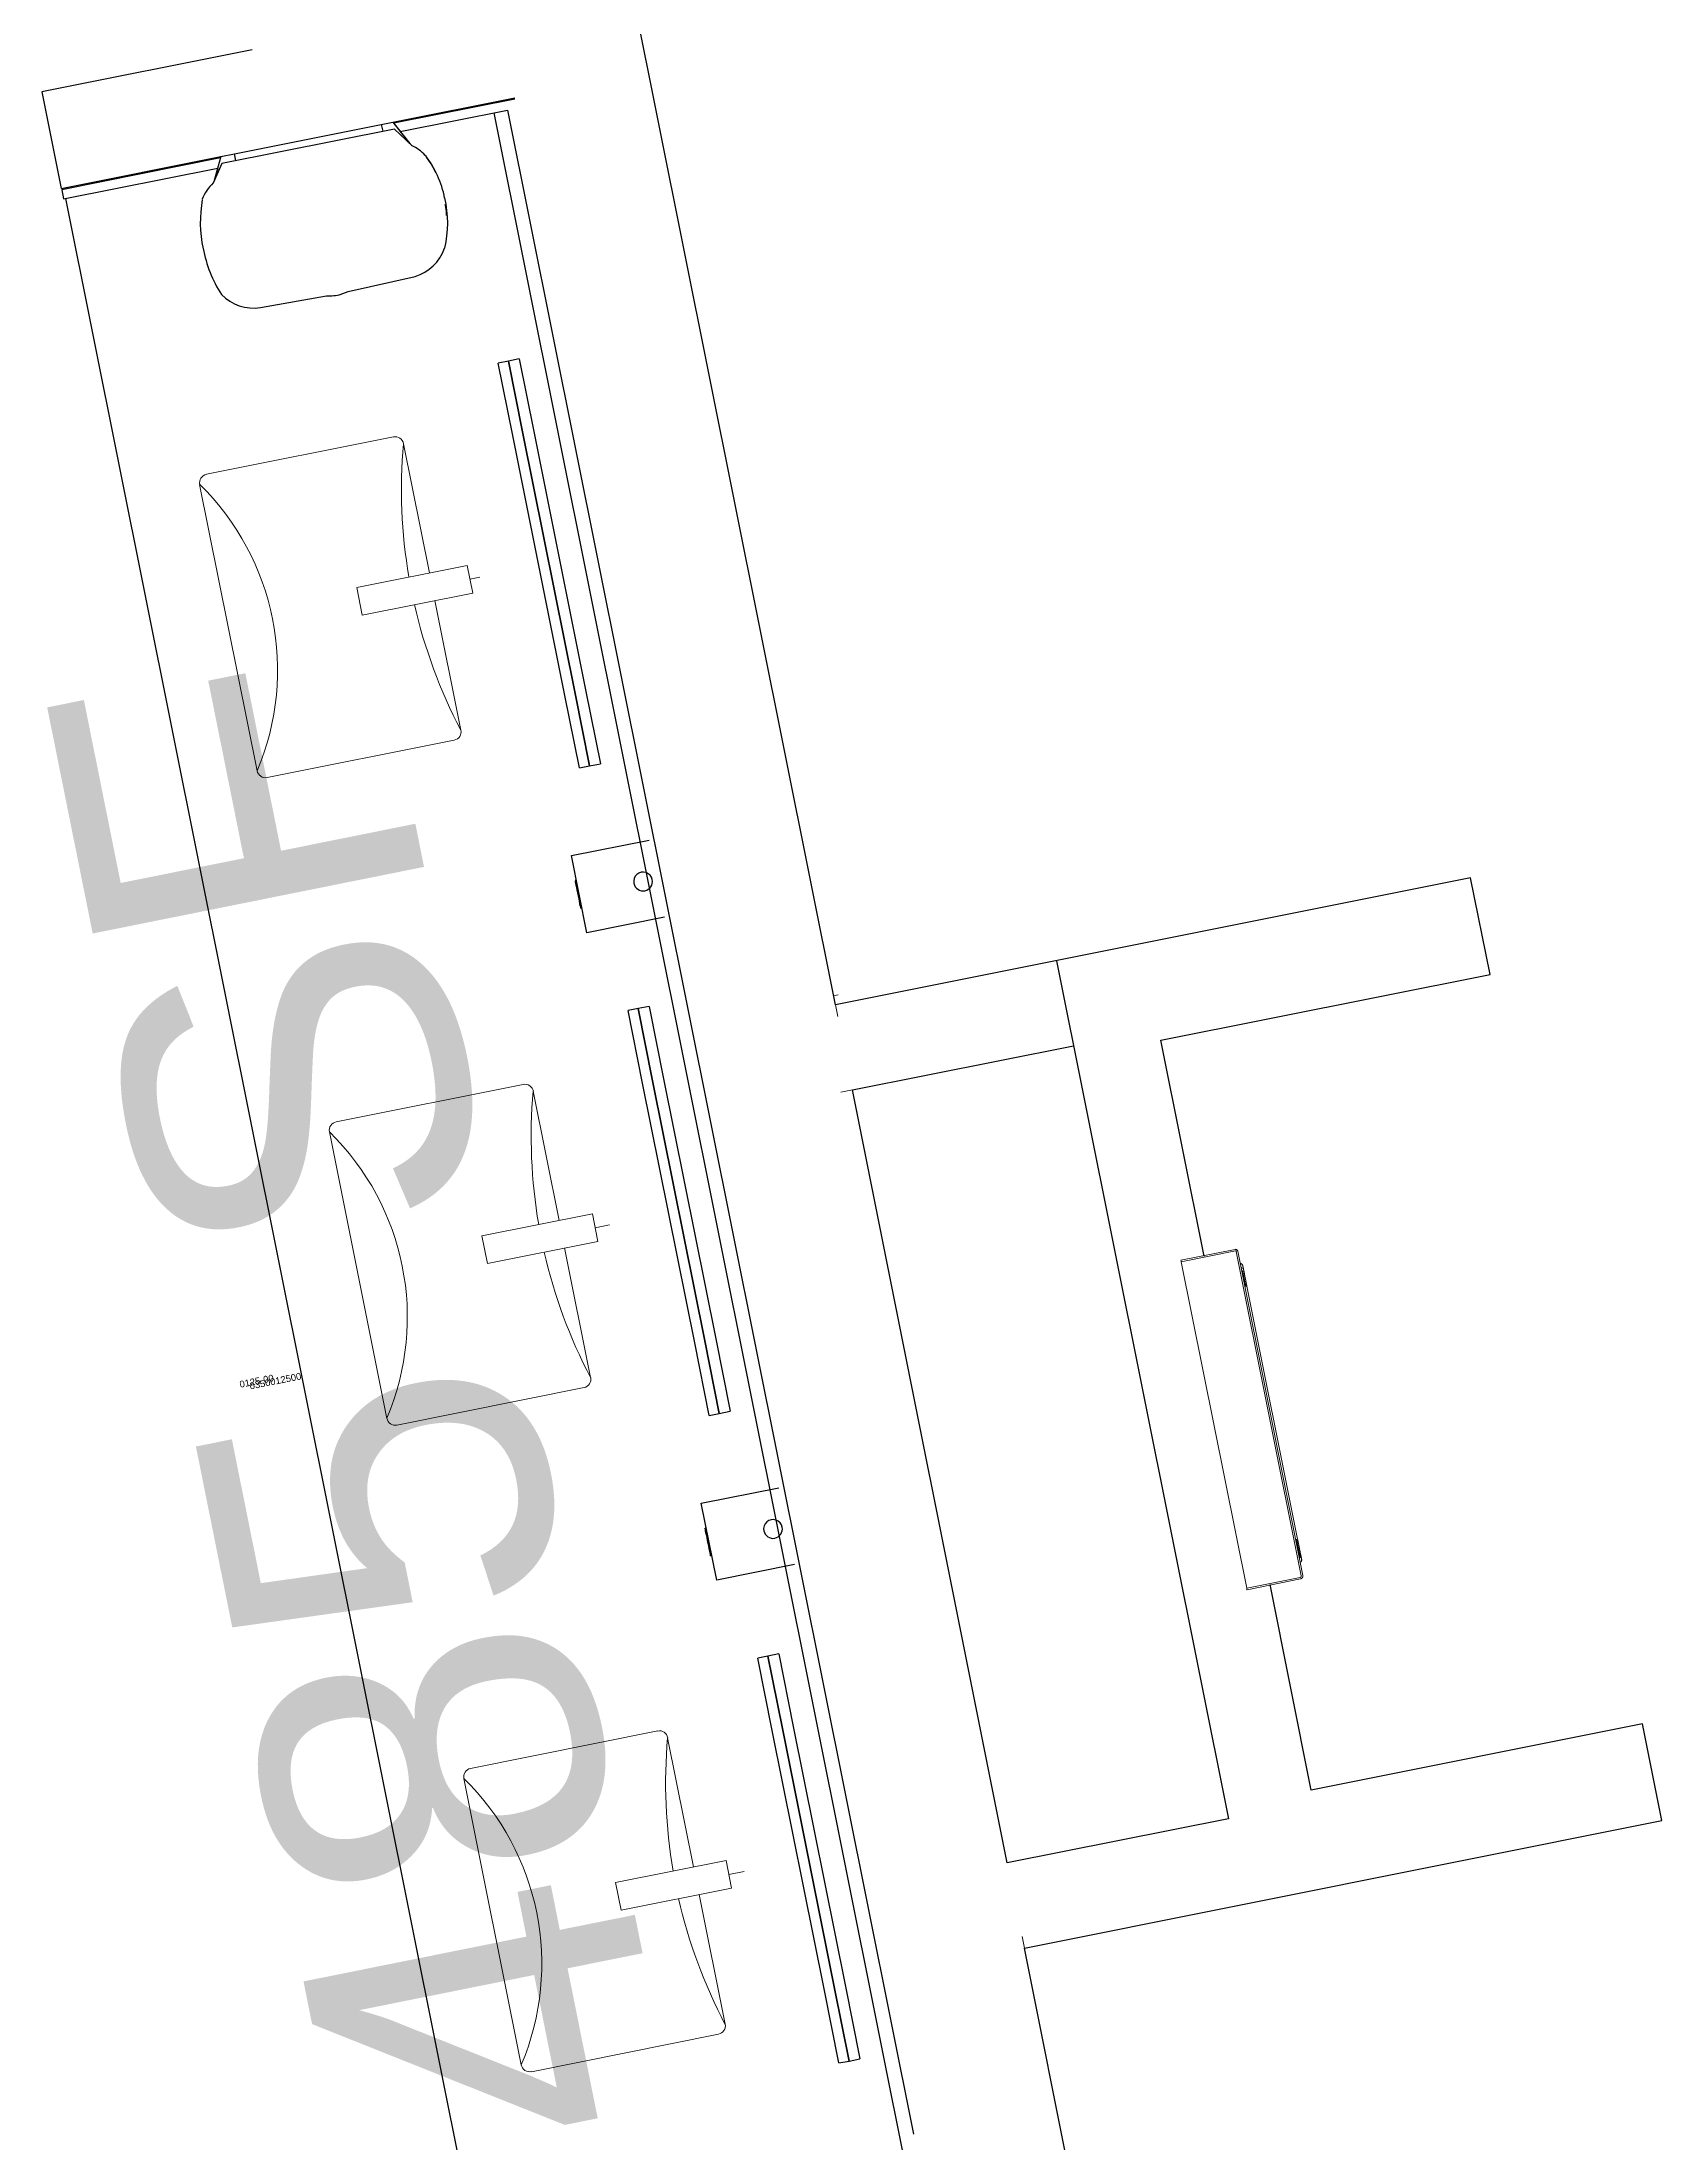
# Model space of a CAD drawing. Header units: inches. Extents: x 69200890 to 69205124, y 27678531 to 27681974.
# Drawn here: x 69204037.7 to 69204123.9, y 27680861.4 to 27680973.3 of the extents above; entities that cross this region are included whole.
import ezdxf
from ezdxf.enums import TextEntityAlignment as Align

# ---------------------------------------------------------------- set-up
doc = ezdxf.new("R2010")
doc.units = ezdxf.units.IN
doc.header["$LTSCALE"] = 10
doc.header["$MEASUREMENT"] = 0
for name, color, linetype in [('A-FLOR', 3, 'CONTINUOUS'), ('A-IDEN-RNUM', 7, 'CONTINUOUS'), ('A-IDEN-SNUM', 4, 'CONTINUOUS'), ('A-WALL', 5, 'CONTINUOUS'), ('AREA-TEXT', 3, 'CONTINUOUS')]:
    doc.layers.add(name, color=color, linetype=linetype)
doc.layers.add('P-SANR-FIXT', color=6, linetype='CONTINUOUS', lineweight=9)
doc.styles.add('CP_IDENTEXT', font='arial.ttf', dxfattribs={"height": 1})
doc.styles.add('CP_ROOMSNUMBER', font='arial.ttf', dxfattribs={"height": 1})

# ---------------------------------------------------------------- blocks, each defined once
blk = doc.blocks.new('se_Bottle Filler_ez-lz_8wslsm - EZ-LZ_8WSLSM-11658469-LEVEL 1 FLOOR PLAN - OVERALL')
at = {"layer": 'P-SANR-FIXT'}
for p, q in [((-8.92, 2.94), (-8.92, 0)), ((-8.84, 2.94), (-8.84, 0)), ((-8.84, 0), (-8.84, 2.94)), ((8.83, 3.06), (-8.8, 3.06)), ((8.83, 2.98), (-8.8, 2.98)), ((-8.8, 2.98), (8.83, 2.98)), ((-7.88, 3.11), (-7.88, 3.09)), ((-7.75, 3.11), (-6.88, 3.11)), ((-7.38, 3.11), (-7.49, 3.11)), ((6.86, 3.17), (-6.88, 3.17)), ((-6.88, 3.17), (-6.88, 3.17)), ((6.86, 3.17), (6.86, 3.17)), ((6.86, 3.11), (7.83, 3.11)), ((7.47, 3.11), (7.36, 3.11)), ((7.86, 3.09), (7.86, 3.11)), ((8.9, 0), (8.9, 2.91)), ((8.9, 2.91), (8.9, 0)), ((8.98, 0), (8.98, 2.91)), ((-8.84, 0), (8.9, 0)), ((8.9, 0), (8.94, 0)), ((8.97, 0), (8.94, 0)), ((8.94, 0), (8.98, 0)), ((8.98, 0), (8.97, 0)), ((-8.92, 0), (-8.92, 0)), ((-8.92, 0), (-8.89, 0)), ((-8.89, 0), (-8.92, 0)), ((-8.84, 0), (-8.89, 0))]:
    blk.add_line(p, q, dxfattribs=at)
at = {"layer": 'P-SANR-FIXT', "flags": 128}
for points in [[(-8.8, 3.06), (-8.8, 3.06), (-8.81, 3.06), (-8.81, 3.06), (-8.82, 3.06), (-8.82, 3.06), (-8.83, 3.06), (-8.83, 3.06), (-8.84, 3.05), (-8.84, 3.05), (-8.85, 3.05), (-8.85, 3.05), (-8.85, 3.05), (-8.86, 3.04), (-8.86, 3.04), (-8.87, 3.04), (-8.87, 3.04), (-8.88, 3.03), (-8.88, 3.03), (-8.88, 3.03), (-8.89, 3.02), (-8.89, 3.02), (-8.89, 3.02), (-8.9, 3.01), (-8.9, 3.01), (-8.9, 3), (-8.91, 3), (-8.91, 2.99), (-8.91, 2.99), (-8.91, 2.99), (-8.91, 2.98), (-8.92, 2.98), (-8.92, 2.97), (-8.92, 2.97), (-8.92, 2.96), (-8.92, 2.96), (-8.92, 2.95), (-8.92, 2.95), (-8.92, 2.94), (-8.92, 2.94), (-8.92, 2.94)], [(-8.13, 3.06), (-8.13, 3.07), (-8.13, 3.07), (-8.13, 3.08), (-8.13, 3.08), (-8.12, 3.09), (-8.12, 3.09), (-8.12, 3.1), (-8.12, 3.1), (-8.11, 3.11), (-8.11, 3.11), (-8.11, 3.11), (-8.1, 3.12), (-8.1, 3.12), (-8.09, 3.13), (-8.09, 3.13), (-8.09, 3.13), (-8.08, 3.14), (-8.08, 3.14), (-8.07, 3.14), (-8.07, 3.15), (-8.06, 3.15), (-8.06, 3.15), (-8.05, 3.15), (-8.05, 3.16), (-8.04, 3.16), (-8.04, 3.16), (-8.03, 3.16), (-8.03, 3.16), (-8.02, 3.16), (-8.02, 3.17), (-8.01, 3.17), (-8.01, 3.17), (-8, 3.17), (-8, 3.17)], [(-6.88, 3.17), (-6.93, 3.17), (-6.97, 3.17), (-7.02, 3.17), (-7.06, 3.17), (-7.1, 3.17), (-7.15, 3.17), (-7.19, 3.17), (-7.23, 3.17), (-7.28, 3.17), (-7.32, 3.17), (-7.36, 3.17), (-7.4, 3.17), (-7.44, 3.17), (-7.47, 3.17), (-7.51, 3.17), (-7.55, 3.17), (-7.58, 3.17), (-7.62, 3.17), (-7.65, 3.17), (-7.68, 3.17), (-7.71, 3.17), (-7.74, 3.17), (-7.77, 3.17), (-7.8, 3.17), (-7.82, 3.17), (-7.84, 3.17), (-7.87, 3.17), (-7.89, 3.17), (-7.91, 3.17), (-7.92, 3.17), (-7.94, 3.17), (-7.95, 3.17), (-7.96, 3.17), (-7.97, 3.17), (-7.98, 3.17), (-7.99, 3.17), (-7.99, 3.17), (-8, 3.17), (-8, 3.17)], [(-8, 3.17), (-8, 3.17), (-7.99, 3.17), (-7.99, 3.17), (-7.98, 3.17), (-7.98, 3.17), (-7.97, 3.17), (-7.95, 3.17), (-7.94, 3.17), (-7.93, 3.17), (-7.91, 3.17), (-7.89, 3.17), (-7.87, 3.17), (-7.85, 3.17), (-7.83, 3.17), (-7.8, 3.17), (-7.78, 3.17), (-7.75, 3.17), (-7.72, 3.17), (-7.69, 3.17), (-7.66, 3.17), (-7.63, 3.17), (-7.59, 3.17), (-7.56, 3.17), (-7.52, 3.17), (-7.48, 3.17), (-7.45, 3.17), (-7.41, 3.17), (-7.37, 3.17), (-7.33, 3.17), (-7.29, 3.17), (-7.24, 3.17), (-7.2, 3.17), (-7.16, 3.17), (-7.12, 3.17), (-7.07, 3.17), (-7.03, 3.17), (-6.98, 3.17), (-6.94, 3.17), (-6.89, 3.17), (-6.88, 3.17)], [(6.86, 3.17), (6.91, 3.17), (6.95, 3.17), (7, 3.17), (7.04, 3.17), (7.09, 3.17), (7.13, 3.17), (7.17, 3.17), (7.22, 3.17), (7.26, 3.17), (7.3, 3.17), (7.34, 3.17), (7.38, 3.17), (7.42, 3.17), (7.46, 3.17), (7.49, 3.17), (7.53, 3.17), (7.57, 3.17), (7.6, 3.17), (7.63, 3.17), (7.67, 3.17), (7.7, 3.17), (7.72, 3.17), (7.75, 3.17), (7.78, 3.17), (7.8, 3.17), (7.83, 3.17), (7.85, 3.17), (7.87, 3.17), (7.89, 3.17), (7.9, 3.17), (7.92, 3.17), (7.93, 3.17), (7.95, 3.17), (7.96, 3.17), (7.96, 3.17), (7.97, 3.17), (7.98, 3.17), (7.98, 3.17), (7.98, 3.17)], [(7.98, 3.17), (7.98, 3.17), (7.98, 3.17), (7.97, 3.17), (7.97, 3.17), (7.96, 3.17), (7.95, 3.17), (7.94, 3.17), (7.92, 3.17), (7.91, 3.17), (7.89, 3.17), (7.87, 3.17), (7.85, 3.17), (7.83, 3.17), (7.81, 3.17), (7.79, 3.17), (7.76, 3.17), (7.73, 3.17), (7.7, 3.17), (7.67, 3.17), (7.64, 3.17), (7.61, 3.17), (7.58, 3.17), (7.54, 3.17), (7.5, 3.17), (7.47, 3.17), (7.43, 3.17), (7.39, 3.17), (7.35, 3.17), (7.31, 3.17), (7.27, 3.17), (7.23, 3.17), (7.18, 3.17), (7.14, 3.17), (7.1, 3.17), (7.05, 3.17), (7.01, 3.17), (6.97, 3.17), (6.92, 3.17), (6.88, 3.17), (6.86, 3.17)], [(7.98, 3.17), (7.99, 3.17), (7.99, 3.17), (8, 3.17), (8, 3.16), (8.01, 3.16), (8.01, 3.16), (8.02, 3.16), (8.02, 3.16), (8.03, 3.16), (8.03, 3.16), (8.04, 3.15), (8.04, 3.15), (8.05, 3.15), (8.05, 3.15), (8.06, 3.14), (8.06, 3.14), (8.07, 3.14), (8.07, 3.13), (8.08, 3.13), (8.08, 3.12), (8.08, 3.12), (8.09, 3.12), (8.09, 3.11), (8.09, 3.11), (8.1, 3.1), (8.1, 3.1), (8.1, 3.09), (8.1, 3.09)], [(8.1, 3.09), (8.11, 3.08), (8.11, 3.08), (8.11, 3.07), (8.11, 3.07), (8.11, 3.06)], [(8.98, 2.91), (8.98, 2.92), (8.98, 2.93), (8.98, 2.93), (8.97, 2.94), (8.97, 2.94), (8.97, 2.95), (8.97, 2.96), (8.97, 2.96), (8.97, 2.97), (8.97, 2.97), (8.96, 2.98), (8.96, 2.98), (8.96, 2.99), (8.95, 2.99), (8.95, 3), (8.95, 3), (8.94, 3.01), (8.94, 3.01), (8.94, 3.02), (8.93, 3.02), (8.93, 3.02), (8.92, 3.03), (8.92, 3.03), (8.91, 3.03), (8.91, 3.04), (8.9, 3.04), (8.9, 3.04), (8.89, 3.05), (8.89, 3.05), (8.88, 3.05), (8.88, 3.05), (8.87, 3.05), (8.87, 3.06), (8.86, 3.06), (8.86, 3.06), (8.85, 3.06), (8.84, 3.06), (8.84, 3.06), (8.83, 3.06), (8.83, 3.06)]]:
    blk.add_lwpolyline(points, dxfattribs=at)
at = {"layer": 'P-SANR-FIXT'}
for centre, radius, start, end in [((-8.8, 2.94), 0.0441, 90, 180), ((-8.8, 2.94), 0.0441, 90, 180), ((8.83, 2.91), 0.0651, 0, 90), ((8.83, 2.91), 0.0651, 0, 90)]:
    blk.add_arc(centre, radius, start, end, dxfattribs=at)
blk = doc.blocks.new('pf-Faucet-Automatic - pf-Faucet-Automatic-8825413-LEVEL 1 FLOOR PLAN - OVERALL')
at = {"layer": 'P-SANR-FIXT'}
for p, q in [((0.74, 15.25), (-0.76, 15.25)), ((-0.76, 15.25), (-0.76, 9.25)), ((0.74, 9.25), (0.74, 15.25)), ((-0.76, 9.25), (0.74, 9.25))]:
    blk.add_line(p, q, dxfattribs=at)
blk = doc.blocks.new('pf__L-1_ AS_0614_000 - 0614_000-V36-LEVEL 1 FLOOR PLAN - OVERALL')
at = {"layer": 'P-SANR-FIXT'}
for p, q in [((0, -2.82), (0, -2)), ((-8.24, -5.04), (-8.24, -15.2)), ((-7.78, -4.59), (-0.76, -4.59)), ((0.74, -4.59), (7.78, -4.59)), ((8.24, -15.2), (8.24, -5.04)), ((-7.78, -15.66), (7.78, -15.66))]:
    blk.add_line(p, q, dxfattribs=at)
for centre, radius, start, end in [((-7.78, -5.04), 0.457, 90, 180), ((0, 21.95), 27.66, 253.6642, 268.4226), ((0, 21.95), 27.66, 271.535, 286.3358), ((7.78, -5.04), 0.457, 360, 90), ((0, -27.09), 13.83, 55.7711, 124.2289), ((-7.78, -15.2), 0.457, 180, 270), ((7.78, -15.2), 0.457, 270, 0)]:
    blk.add_arc(centre, radius, start, end, dxfattribs=at)
blk = doc.blocks.new('pf__L-1_ AS_0614_000 - 0614_000-10933944-LEVEL 1 FLOOR PLAN - OVERALL')
at = {"layer": 'P-SANR-FIXT'}
for p, q in [((-8.24, 5.04), (-8.24, 15.2)), ((-7.78, 15.66), (7.78, 15.66)), ((8.24, 15.2), (8.24, 5.04)), ((-7.78, 4.59), (-0.74, 4.59)), ((0.76, 4.59), (7.78, 4.59)), ((0, 2.78), (0, 2))]:
    blk.add_line(p, q, dxfattribs=at)
for centre, radius, start, end in [((-7.78, 15.2), 0.457, 90, 180), ((0, 27.09), 13.83, 235.7711, 304.2289), ((7.78, 15.2), 0.457, 360, 90), ((0, -21.95), 27.66, 91.535, 106.3358), ((0, -21.95), 27.66, 73.6642, 88.4226), ((-7.78, 5.04), 0.457, 180, 270), ((7.78, 5.04), 0.457, 270, 0)]:
    blk.add_arc(centre, radius, start, end, dxfattribs=at)
blk = doc.blocks.new('pf__L-1_ AS_0614_000 - 0614_000-V38-LEVEL 1 FLOOR PLAN - OVERALL')
at = {"layer": 'P-SANR-FIXT'}
for p, q in [((-8.24, 5.04), (-8.24, 15.2)), ((-7.78, 15.66), (7.78, 15.66)), ((8.24, 15.2), (8.24, 5.04)), ((-7.78, 4.59), (-0.74, 4.59)), ((0.76, 4.59), (7.78, 4.59)), ((0, 2.54), (0, 2))]:
    blk.add_line(p, q, dxfattribs=at)
for centre, radius, start, end in [((-7.78, 15.2), 0.457, 90, 180), ((0, 27.09), 13.83, 235.7711, 304.2289), ((7.78, 15.2), 0.457, 360, 90), ((0, -21.95), 27.66, 91.535, 106.3358), ((0, -21.95), 27.66, 73.6642, 88.4226), ((-7.78, 5.04), 0.457, 180, 270), ((7.78, 5.04), 0.457, 270, 0)]:
    blk.add_arc(centre, radius, start, end, dxfattribs=at)

msp = doc.modelspace()

# ---------------------------------------------------------------- linework, layer by layer
at = {"layer": 'A-FLOR', "lineweight": -3}
for p, q in [((69204061.73, 27680969.5), (69204091.92, 27680818.8)), ((69204069.13, 27680814.24), (69204038.94, 27680964.93))]:
    msp.add_line(p, q, dxfattribs=at)
at = {"layer": 'A-FLOR'}
for p, q in [((69204056.44, 27680968.63), (69204047.24, 27680966.79)), ((69204047.92, 27680967.31), (69204055.74, 27680968.88)), ((69204055.74, 27680968.88), (69204056.36, 27680969)), ((69204055.74, 27680968.88), (69204055.83, 27680968.51)), ((69204056.36, 27680969), (69204057.26, 27680967.86)), ((69204056.36, 27680969), (69204057.25, 27680967.86)), ((69204057.35, 27680967.77), (69204056.44, 27680968.63)), ((69204047.2, 27680967.16), (69204046.84, 27680965.88)), ((69204047.2, 27680967.16), (69204047.92, 27680967.31)), ((69204047.99, 27680966.94), (69204047.92, 27680967.31)), ((69204047.24, 27680966.79), (69204046.79, 27680965.75)), ((69204047.03, 27680966.55), (69204046.84, 27680965.86)), ((69204053.97, 27680959.98), (69204057.54, 27680960.78)), ((69204049.31, 27680959.13), (69204052.82, 27680959.74)), ((69204062.51, 27680956.27), (69204061.97, 27680956.16)), ((69204062.74, 27680952.3), (69204061.97, 27680956.16)), ((69204063.09, 27680956.38), (69204062.51, 27680956.27)), ((69204062.51, 27680956.27), (69204063.28, 27680952.41)), ((69204063.28, 27680952.41), (69204062.51, 27680956.27)), ((69204063.09, 27680956.38), (69204063.86, 27680952.52)), ((69204065.52, 27680938.45), (69204062.74, 27680952.3)), ((69204063.28, 27680952.41), (69204066.06, 27680938.56)), ((69204066.06, 27680938.56), (69204063.28, 27680952.41)), ((69204063.86, 27680952.52), (69204066.64, 27680938.67)), ((69204066.29, 27680934.59), (69204065.52, 27680938.45)), ((69204066.06, 27680938.56), (69204066.83, 27680934.7)), ((69204066.83, 27680934.7), (69204066.06, 27680938.56)), ((69204066.64, 27680938.67), (69204067.41, 27680934.81)), ((69204066.29, 27680934.59), (69204066.83, 27680934.7)), ((69204066.83, 27680934.7), (69204067.41, 27680934.81)), ((69204065.87, 27680929.92), (69204070.01, 27680930.74)), ((69204066.69, 27680925.81), (69204065.87, 27680929.92)), ((69204066.14, 27680928.6), (69204066.07, 27680928.59)), ((69204066.37, 27680927.11), (69204066.43, 27680927.13)), ((69204070.83, 27680926.64), (69204066.69, 27680925.81)), ((69204069.42, 27680921.77), (69204068.88, 27680921.66)), ((69204069.65, 27680917.8), (69204068.88, 27680921.66)), ((69204070, 27680921.88), (69204069.42, 27680921.77)), ((69204069.42, 27680921.77), (69204070.19, 27680917.91)), ((69204070.19, 27680917.91), (69204069.42, 27680921.77)), ((69204070, 27680921.88), (69204070.77, 27680918.02)), ((69204070.19, 27680917.91), (69204072.97, 27680904.06)), ((69204072.97, 27680904.06), (69204070.19, 27680917.91)), ((69204070.77, 27680918.02), (69204073.55, 27680904.17)), ((69204072.43, 27680903.95), (69204069.65, 27680917.8)), ((69204073.2, 27680900.09), (69204072.43, 27680903.95)), ((69204072.97, 27680904.06), (69204073.74, 27680900.2)), ((69204073.74, 27680900.2), (69204072.97, 27680904.06)), ((69204073.55, 27680904.17), (69204074.32, 27680900.31)), ((69204073.2, 27680900.09), (69204073.74, 27680900.2)), ((69204073.74, 27680900.2), (69204074.32, 27680900.31)), ((69204072.78, 27680895.41), (69204076.92, 27680896.24)), ((69204073.61, 27680891.31), (69204072.78, 27680895.41)), ((69204073.05, 27680894.1), (69204072.99, 27680894.08)), ((69204073.28, 27680892.61), (69204073.34, 27680892.63)), ((69204077.74, 27680892.14), (69204073.61, 27680891.31)), ((69204076.33, 27680887.27), (69204075.79, 27680887.16)), ((69204076.56, 27680883.3), (69204075.79, 27680887.16)), ((69204076.91, 27680887.38), (69204076.33, 27680887.27)), ((69204076.33, 27680887.27), (69204077.1, 27680883.41)), ((69204077.1, 27680883.41), (69204076.33, 27680887.27)), ((69204076.91, 27680887.38), (69204077.68, 27680883.52)), ((69204079.34, 27680869.45), (69204076.56, 27680883.3)), ((69204077.1, 27680883.41), (69204079.88, 27680869.56)), ((69204079.88, 27680869.56), (69204077.1, 27680883.41)), ((69204077.68, 27680883.52), (69204080.46, 27680869.67)), ((69204080.11, 27680865.59), (69204079.34, 27680869.45)), ((69204079.88, 27680869.56), (69204080.65, 27680865.69)), ((69204080.65, 27680865.69), (69204079.88, 27680869.56)), ((69204080.46, 27680869.67), (69204081.23, 27680865.81)), ((69204080.11, 27680865.59), (69204080.65, 27680865.69)), ((69204080.65, 27680865.69), (69204081.23, 27680865.81))]:
    msp.add_line(p, q, dxfattribs=at)
at = {"layer": 'A-FLOR', "flags": 128}
for points in [[(69204058.65, 27680966.29), (69204058.61, 27680966.38), (69204058.5, 27680966.58), (69204058.39, 27680966.77), (69204058.28, 27680966.95), (69204058.15, 27680967.14)], [(69204059.22, 27680964.03), (69204059.21, 27680964.24), (69204059.18, 27680964.46), (69204059.15, 27680964.61)], [(69204066.37, 27680927.11), (69204066.37, 27680927.13), (69204066.36, 27680927.18), (69204066.34, 27680927.25), (69204066.32, 27680927.36), (69204066.3, 27680927.48), (69204066.27, 27680927.62), (69204066.24, 27680927.77), (69204066.21, 27680927.93), (69204066.18, 27680928.08), (69204066.15, 27680928.22), (69204066.12, 27680928.34), (69204066.1, 27680928.44), (69204066.09, 27680928.52), (69204066.08, 27680928.57), (69204066.07, 27680928.59)], [(69204066.07, 27680928.59), (69204066.08, 27680928.57), (69204066.09, 27680928.52), (69204066.1, 27680928.44), (69204066.12, 27680928.34), (69204066.15, 27680928.22), (69204066.18, 27680928.08), (69204066.21, 27680927.93), (69204066.24, 27680927.77), (69204066.27, 27680927.62), (69204066.3, 27680927.48), (69204066.32, 27680927.36), (69204066.34, 27680927.25), (69204066.36, 27680927.18), (69204066.37, 27680927.13), (69204066.37, 27680927.11)], [(69204073.28, 27680892.61), (69204073.28, 27680892.63), (69204073.27, 27680892.68), (69204073.25, 27680892.75), (69204073.23, 27680892.86), (69204073.21, 27680892.98), (69204073.18, 27680893.12), (69204073.15, 27680893.27), (69204073.12, 27680893.43), (69204073.09, 27680893.58), (69204073.06, 27680893.72), (69204073.03, 27680893.84), (69204073.01, 27680893.94), (69204073, 27680894.02), (69204072.99, 27680894.07), (69204072.99, 27680894.08)], [(69204072.99, 27680894.08), (69204072.99, 27680894.07), (69204073, 27680894.02), (69204073.01, 27680893.94), (69204073.03, 27680893.84), (69204073.06, 27680893.72), (69204073.09, 27680893.58), (69204073.12, 27680893.43), (69204073.15, 27680893.27), (69204073.18, 27680893.12), (69204073.21, 27680892.98), (69204073.23, 27680892.86), (69204073.25, 27680892.75), (69204073.27, 27680892.68), (69204073.28, 27680892.63), (69204073.28, 27680892.61)]]:
    msp.add_lwpolyline(points, dxfattribs=at)
at = {"layer": 'A-FLOR'}
for centre, radius, start, end in [((69204056.35, 27680965.6), 2.38, 43.2108, 65.1079), ((69204053.68, 27680963.88), 5.54, 11.1691, 37.226), ((69204052.75, 27680963.68), 6.65, 169.5968, 192.3709), ((69204048.37, 27680964.08), 2.31, 133.3592, 159.5277), ((69204053.73, 27680963.62), 5.55, 346.0577, 13.979), ((69204052.8, 27680963.45), 6.65, 190.2857, 213.0598), ((69204056.86, 27680963.06), 2.38, 286.539, 340.9114), ((69204048.91, 27680961.4), 2.31, 223.1289, 279.9801), ((69204052.97, 27680961.97), 2.23, 266.0097, 296.6534), ((69204052.97, 27680961.97), 2.23, 266.0097, 286.4388), ((69204069.68, 27680928.54), 0.5, 11.3283, 191.3283), ((69204069.68, 27680928.54), 0.5, 191.3283, 11.3283), ((69204076.6, 27680894.04), 0.5, 11.3283, 191.3283), ((69204076.6, 27680894.04), 0.5, 11.3283, 191.3283), ((69204076.6, 27680894.04), 0.5, 191.3283, 11.3283), ((69204076.6, 27680894.04), 0.5, 191.3283, 11.3283)]:
    msp.add_arc(centre, radius, start, end, dxfattribs=at)
at = {"layer": 'A-WALL', "lineweight": 25}
for p, q in [((69204079.93, 27680921.96), (69204068.93, 27680976.87)), ((69204048.86, 27680972.85), (69204037.67, 27680970.61)), ((69204037.67, 27680970.61), (69204038.7, 27680965.46)), ((69204056.36, 27680969), (69204062.85, 27680970.3)), ((69204062.86, 27680970.23), (69204056.41, 27680968.94)), ((69204056.75, 27680968.5), (69204062.47, 27680969.64)), ((69204062.47, 27680969.64), (69204084.08, 27680861.79)), ((69204038.7, 27680965.46), (69204047.2, 27680967.16)), ((69204047.18, 27680967.09), (69204038.72, 27680965.4)), ((69204038.82, 27680964.91), (69204047.03, 27680966.55)), ((69204038.72, 27680965.4), (69204038.82, 27680964.91)), ((69204113.75, 27680928.74), (69204079.93, 27680921.96)), ((69204114.79, 27680923.59), (69204113.75, 27680928.74)), ((69204091.69, 27680924.32), (69204100.85, 27680878.6)), ((69204097.26, 27680920.08), (69204114.79, 27680923.59)), ((69204080.83, 27680917.43), (69204092.6, 27680919.79)), ((69204099.56, 27680908.57), (69204097.26, 27680920.08)), ((69204089.08, 27680876.25), (69204080.83, 27680917.43)), ((69204105.26, 27680880.12), (69204103.07, 27680891.09)), ((69204122.91, 27680883.66), (69204105.26, 27680880.12)), ((69204123.94, 27680878.51), (69204122.91, 27680883.66)), ((69204100.85, 27680878.6), (69204089.08, 27680876.25)), ((69204089.99, 27680871.71), (69204123.94, 27680878.51)), ((69204101.39, 27680814.84), (69204089.99, 27680871.71))]:
    msp.add_line(p, q, dxfattribs=at)
at = {"layer": 'A-WALL', "lineweight": 9}
for p, q in [((69204080.07, 27680922.5), (69204079.83, 27680922.45)), ((69204079.93, 27680921.96), (69204080.05, 27680921.35)), ((69204080.83, 27680917.43), (69204080.22, 27680917.31)), ((69204089.87, 27680872.32), (69204089.99, 27680871.71))]:
    msp.add_line(p, q, dxfattribs=at)

# ---------------------------------------------------------------- block references
at = {"layer": 'P-SANR-FIXT'}
for name, p, rotation in [('pf__L-1_ AS_0614_000 - 0614_000-V38-LEVEL 1 FLOOR PLAN - OVERALL', (69204062.95, 27680945.14), 101.3282830250142), ('pf-Faucet-Automatic - pf-Faucet-Automatic-8825413-LEVEL 1 FLOOR PLAN - OVERALL', (69204045.51, 27680941.64), 281.3282830250132), ('pf__L-1_ AS_0614_000 - 0614_000-10933944-LEVEL 1 FLOOR PLAN - OVERALL', (69204069.86, 27680910.64), 101.3282830250142), ('pf-Faucet-Automatic - pf-Faucet-Automatic-8825413-LEVEL 1 FLOOR PLAN - OVERALL', (69204052.18, 27680907.09), 281.3282830250129), ('se_Bottle Filler_ez-lz_8wslsm - EZ-LZ_8WSLSM-11658469-LEVEL 1 FLOOR PLAN - OVERALL', (69204100.08, 27680899.61), 281.3282830250143), ('pf__L-1_ AS_0614_000 - 0614_000-V36-LEVEL 1 FLOOR PLAN - OVERALL', (69204077.02, 27680876.19), 281.3282830250137), ('pf-Faucet-Automatic - pf-Faucet-Automatic-8825413-LEVEL 1 FLOOR PLAN - OVERALL', (69204059.3, 27680872.64), 281.3282830250141)]:
    msp.add_blockref(name, p, dxfattribs=dict(at, rotation=rotation))

# ---------------------------------------------------------------- texts
at = {"layer": 'A-IDEN-RNUM', "style": 'CP_ROOMSNUMBER'}
msp.add_text('0125-00', height=0.36, rotation=11.369, dxfattribs=at).set_placement((69204049.1, 27680901.92), align=Align.MIDDLE)
at = {"layer": 'A-IDEN-SNUM', "style": 'CP_ROOMSNUMBER'}
msp.add_text('0350012500', height=0.36, rotation=11.369, dxfattribs=at).set_placement((69204050.1, 27680901.92), align=Align.MIDDLE)
at = {"layer": 'AREA-TEXT', "lineweight": -3, "insert": (69204053.73, 27680859.33), "char_height": 18, "attachment_point": 1, "rotation": 101.37, "style": 'CP_IDENTEXT'}
msp.add_mtext('485 SF', dxfattribs=at)

doc.saveas('drawing.dxf')
